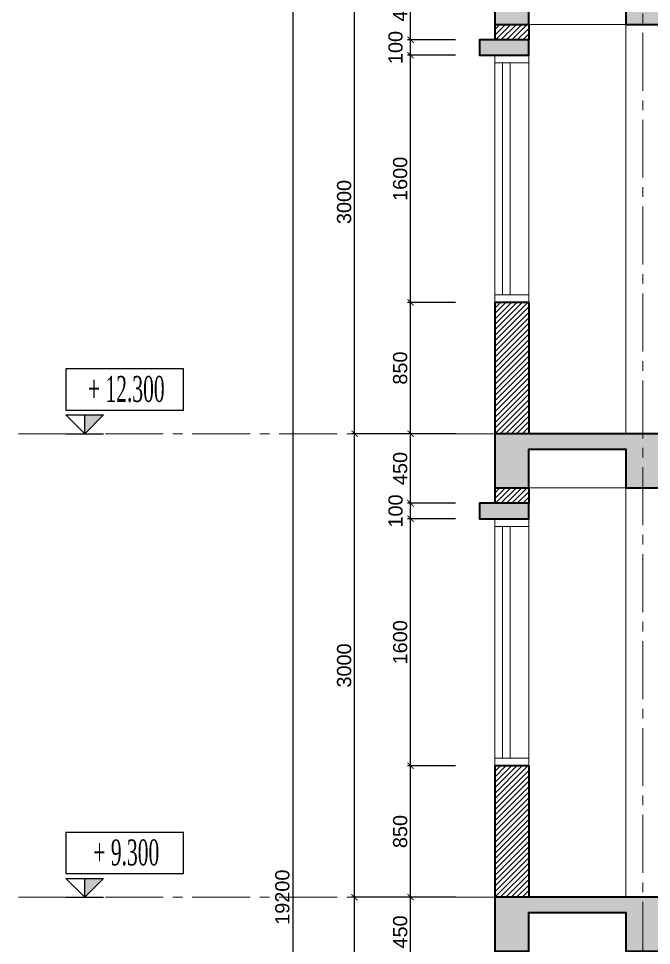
# Model space of a CAD drawing. Header units: millimetres. Extents: x 522695 to 636011, y 461124 to 505319.
# Drawn here: x 619474 to 623573, y 484066 to 490066 of the extents above; entities that cross this region are included whole.
import ezdxf
from ezdxf.enums import TextEntityAlignment as Align

# ---------------------------------------------------------------- set-up
doc = ezdxf.new("R2010")
doc.units = ezdxf.units.MM
doc.header["$LTSCALE"] = 500
doc.header["$MEASUREMENT"] = 0
doc.linetypes.add('CENTER2', pattern=[1.125, 0.75, -0.125, 0.125, -0.125])
doc.layers.get('0').update_dxf_attribs({"linetype": 'CONTINUOUS'})
doc.layers.get('DEFPOINTS').update_dxf_attribs({"color": 250, "linetype": 'CONTINUOUS'})
for name, color, linetype, lineweight in [('DH_CAT', 3, 'CONTINUOUS', 35), ('DH_HATCH', 250, 'CONTINUOUS', 5), ('DH_KTHUOC', 8, 'CONTINUOUS', 5), ('DH_NETMANH', 9, 'CONTINUOUS', 5), ('DH_NOITHAT', 252, 'CONTINUOUS', 9), ('DH_TEXT', 4, 'CONTINUOUS', 13), ('DH_TRUC', 251, 'CENTER2', 5), ('TEXT', 3, 'CONTINUOUS', 25)]:
    doc.layers.add(name, color=color, linetype=linetype, lineweight=lineweight)
doc.layers.add('E_Thay', color=33, linetype='CONTINUOUS')
doc.styles.add('DH_KITHUOC', font='arial.ttf')
doc.styles.add('ROMANSssss', font='vntimeh.shx', dxfattribs={"width": 0.55})
doc.dimstyles.new('DH_100s', dxfattribs={"dimtxt": 230, "dimasz": 100, "dimexe": 50, "dimexo": 0, "dimgap": 50, "dimtad": 1, "dimdec": 0, "dimzin": 0, "dimdsep": 46, "dimtxsty": 'DH_KITHUOC', "dimblk1": 'ARCHTICK', "dimblk2": 'ARCHTICK', "dimsah": 1, "dimcen": 90, "dimdle": 50, "dimclrd": 8, "dimclre": 8, "dimclrt": 4, "dimadec": 0, "dimazin": 0, "dimtfac": 100, "dimtdec": 0, "dimtofl": 0, "dimtmove": 2, "dimatfit": 3, "dimldrblk": 'ARCHTICK', "dimfxl": 1, "dimtolj": 2, "dimtzin": 0, "dimarcsym": 0})

# ---------------------------------------------------------------- blocks, each defined once
blk = doc.blocks.new('CosSan')
at = {"lineweight": 25}
blk.add_hatch(color=8, dxfattribs=at).paths.add_polyline_path([(159.9, 159.9), (0, 159.9), (0, 0)])
at = {"color": 8, "lineweight": 25}
for p, q in [((0, 0), (0, 159.9)), ((-159.9, 0), (159.9, 0))]:
    blk.add_line(p, q, dxfattribs=at)
blk.add_lwpolyline([(0, 0), (-159.9, 159.9), (159.9, 159.9)], close=True, dxfattribs=at)
at = {"layer": 'E_Thay', "color": 8, "lineweight": 25}
blk.add_line((-159.9, 159.9), (159.9, 159.9), dxfattribs=at)
at = {"color": 8}
blk.add_wipeout([(-161, 550), (-161, 200.4), (838.7, 200.4), (838.7, 550)], dxfattribs=at).dxf.layer = 'E_Thay'
at = {"color": 8, "lineweight": 25}
blk.add_lwpolyline([(-161, 200.4), (838.7, 200.4), (838.7, 550), (-161, 550)], close=True, dxfattribs=at)
at = {"style": 'ROMANSssss', "width": 0.55}
blk.add_attdef('%%P0,000', text='', height=220, dxfattribs=at).set_placement((353.3, 270.7), align=Align.CENTER)
blk = doc.blocks.new('_ARCHTICK')
at = {"color": 0, "linetype": 'ByBlock', "const_width": 0.15}
blk.add_lwpolyline([(-0.5, -0.5), (0.5, 0.5)], dxfattribs=at)
blk = doc.blocks.new('*D735')
at = {"layer": 'DEFPOINTS', "color": 0, "transparency": 16777216}
for p in [(622012.5, 484378.4), (622303.5, 484378.4), (622303.5, 483928.4)]:
    blk.add_point(p, dxfattribs=at)
at = {"layer": 'DH_KTHUOC', "color": 8, "lineweight": -2, "transparency": 16777216}
for p, q in [((622012.5, 483908.4), (622012.5, 484398.4)), ((622303.5, 484378.4), (621992.5, 484378.4)), ((622303.5, 483928.4), (621992.5, 483928.4))]:
    blk.add_line(p, q, dxfattribs=at)
at = {"layer": 'DH_KTHUOC', "color": 8, "lineweight": -2, "transparency": 16777216, "xscale": 40, "yscale": 40, "zscale": 40}
for p, rotation in [((622012.5, 484378.4), 90), ((622012.5, 483928.4), 270)]:
    blk.add_blockref('_ARCHTICK', p, dxfattribs=dict(at, rotation=rotation))
at = {"layer": 'DH_KTHUOC', "color": 4, "transparency": 16777216, "insert": (621945.5, 484153.4), "char_height": 92, "attachment_point": 5, "rotation": 90, "style": 'DH_KITHUOC'}
blk.add_mtext('\\A2;450', dxfattribs=at)
blk = doc.blocks.new('*D736')
at = {"layer": 'DEFPOINTS', "color": 0, "transparency": 16777216}
for p in [(622012.5, 485228.4), (622303.5, 485228.4), (622303.5, 484378.4)]:
    blk.add_point(p, dxfattribs=at)
at = {"layer": 'DH_KTHUOC', "color": 8, "lineweight": -2, "transparency": 16777216}
for p, q in [((622303.5, 485228.4), (621992.5, 485228.4)), ((622012.5, 484358.4), (622012.5, 485248.4)), ((622303.5, 484378.4), (621992.5, 484378.4))]:
    blk.add_line(p, q, dxfattribs=at)
at = {"layer": 'DH_KTHUOC', "color": 8, "lineweight": -2, "transparency": 16777216, "xscale": 40, "yscale": 40, "zscale": 40}
for p, rotation in [((622012.5, 485228.4), 90), ((622012.5, 484378.4), 270)]:
    blk.add_blockref('_ARCHTICK', p, dxfattribs=dict(at, rotation=rotation))
at = {"layer": 'DH_KTHUOC', "color": 4, "transparency": 16777216, "insert": (621945.5, 484803.4), "char_height": 92, "attachment_point": 5, "rotation": 90, "style": 'DH_KITHUOC'}
blk.add_mtext('\\A2;850', dxfattribs=at)
blk = doc.blocks.new('*D737')
at = {"layer": 'DEFPOINTS', "color": 0, "transparency": 16777216}
for p in [(622012.5, 486828.4), (622303.5, 486828.4), (622303.5, 485228.4)]:
    blk.add_point(p, dxfattribs=at)
at = {"layer": 'DH_KTHUOC', "color": 8, "lineweight": -2, "transparency": 16777216}
for p, q in [((622012.5, 485208.4), (622012.5, 486848.4)), ((622303.5, 486828.4), (621992.5, 486828.4)), ((622303.5, 485228.4), (621992.5, 485228.4))]:
    blk.add_line(p, q, dxfattribs=at)
at = {"layer": 'DH_KTHUOC', "color": 8, "lineweight": -2, "transparency": 16777216, "xscale": 40, "yscale": 40, "zscale": 40}
for p, rotation in [((622012.5, 486828.4), 90), ((622012.5, 485228.4), 270)]:
    blk.add_blockref('_ARCHTICK', p, dxfattribs=dict(at, rotation=rotation))
at = {"layer": 'DH_KTHUOC', "color": 4, "transparency": 16777216, "insert": (621945.5, 486028.4), "char_height": 92, "attachment_point": 5, "rotation": 90, "style": 'DH_KITHUOC'}
blk.add_mtext('\\A2;1600', dxfattribs=at)
blk = doc.blocks.new('*D738')
at = {"layer": 'DEFPOINTS', "color": 0, "transparency": 16777216}
for p in [(622012.5, 486928.4), (622303.5, 486928.4), (622303.5, 486828.4)]:
    blk.add_point(p, dxfattribs=at)
at = {"layer": 'DH_KTHUOC', "color": 8, "lineweight": -2, "transparency": 16777216}
for p, q in [((622303.5, 486928.4), (621992.5, 486928.4)), ((622012.5, 486808.4), (622012.5, 486948.4)), ((622303.5, 486828.4), (621992.5, 486828.4))]:
    blk.add_line(p, q, dxfattribs=at)
at = {"layer": 'DH_KTHUOC', "color": 8, "lineweight": -2, "transparency": 16777216, "xscale": 40, "yscale": 40, "zscale": 40}
for p, rotation in [((622012.5, 486928.4), 90), ((622012.5, 486828.4), 270)]:
    blk.add_blockref('_ARCHTICK', p, dxfattribs=dict(at, rotation=rotation))
at = {"layer": 'DH_KTHUOC', "color": 4, "transparency": 16777216, "insert": (621915.5, 486878.4), "char_height": 92, "attachment_point": 5, "rotation": 90, "style": 'DH_KITHUOC'}
blk.add_mtext('\\A2;100', dxfattribs=at)
blk = doc.blocks.new('*D739')
at = {"layer": 'DEFPOINTS', "color": 0, "transparency": 16777216}
for p in [(622012.5, 487378.4), (622303.5, 487378.4), (622303.5, 486928.4)]:
    blk.add_point(p, dxfattribs=at)
at = {"layer": 'DH_KTHUOC', "color": 8, "lineweight": -2, "transparency": 16777216}
for p, q in [((622012.5, 486908.4), (622012.5, 487398.4)), ((622303.5, 487378.4), (621992.5, 487378.4)), ((622303.5, 486928.4), (621992.5, 486928.4))]:
    blk.add_line(p, q, dxfattribs=at)
at = {"layer": 'DH_KTHUOC', "color": 8, "lineweight": -2, "transparency": 16777216, "xscale": 40, "yscale": 40, "zscale": 40}
for p, rotation in [((622012.5, 487378.4), 90), ((622012.5, 486928.4), 270)]:
    blk.add_blockref('_ARCHTICK', p, dxfattribs=dict(at, rotation=rotation))
at = {"layer": 'DH_KTHUOC', "color": 4, "transparency": 16777216, "insert": (621945.5, 487153.4), "char_height": 92, "attachment_point": 5, "rotation": 90, "style": 'DH_KITHUOC'}
blk.add_mtext('\\A2;450', dxfattribs=at)
blk = doc.blocks.new('*D748')
at = {"layer": 'DEFPOINTS', "color": 0, "transparency": 16777216}
for p in [(621649.5, 484378.4), (622303.5, 484378.4), (622303.5, 481378.4)]:
    blk.add_point(p, dxfattribs=at)
at = {"layer": 'DH_KTHUOC', "color": 8, "lineweight": -2, "transparency": 16777216}
for p, q in [((621649.5, 481358.4), (621649.5, 484398.4)), ((622303.5, 484378.4), (621629.5, 484378.4)), ((622303.5, 481378.4), (621629.5, 481378.4))]:
    blk.add_line(p, q, dxfattribs=at)
at = {"layer": 'DH_KTHUOC', "color": 8, "lineweight": -2, "transparency": 16777216, "xscale": 40, "yscale": 40, "zscale": 40}
for p, rotation in [((621649.5, 484378.4), 90), ((621649.5, 481378.4), 270)]:
    blk.add_blockref('_ARCHTICK', p, dxfattribs=dict(at, rotation=rotation))
at = {"layer": 'DH_KTHUOC', "color": 4, "transparency": 16777216, "insert": (621582.5, 482878.4), "char_height": 92, "attachment_point": 5, "rotation": 90, "style": 'DH_KITHUOC'}
blk.add_mtext('\\A2;3000', dxfattribs=at)
blk = doc.blocks.new('*D749')
at = {"layer": 'DEFPOINTS', "color": 0, "transparency": 16777216}
for p in [(621649.5, 487378.4), (622303.5, 487378.4), (622303.5, 484378.4)]:
    blk.add_point(p, dxfattribs=at)
at = {"layer": 'DH_KTHUOC', "color": 8, "lineweight": -2, "transparency": 16777216}
for p, q in [((621649.5, 484358.4), (621649.5, 487398.4)), ((622303.5, 487378.4), (621629.5, 487378.4)), ((622303.5, 484378.4), (621629.5, 484378.4))]:
    blk.add_line(p, q, dxfattribs=at)
at = {"layer": 'DH_KTHUOC', "color": 8, "lineweight": -2, "transparency": 16777216, "xscale": 40, "yscale": 40, "zscale": 40}
for p, rotation in [((621649.5, 487378.4), 90), ((621649.5, 484378.4), 270)]:
    blk.add_blockref('_ARCHTICK', p, dxfattribs=dict(at, rotation=rotation))
at = {"layer": 'DH_KTHUOC', "color": 4, "transparency": 16777216, "insert": (621582.5, 485878.4), "char_height": 92, "attachment_point": 5, "rotation": 90, "style": 'DH_KITHUOC'}
blk.add_mtext('\\A2;3000', dxfattribs=at)
blk = doc.blocks.new('*D752')
at = {"layer": 'DEFPOINTS', "color": 0, "transparency": 16777216}
for p in [(622303.5, 493978.4), (621249.5, 474778.4), (622303.5, 474778.4)]:
    blk.add_point(p, dxfattribs=at)
at = {"layer": 'DH_KTHUOC', "color": 8, "lineweight": -2, "transparency": 16777216}
for p, q in [((621249.5, 493998.4), (621249.5, 474758.4)), ((622303.5, 493978.4), (621229.5, 493978.4)), ((622303.5, 474778.4), (621229.5, 474778.4))]:
    blk.add_line(p, q, dxfattribs=at)
at = {"layer": 'DH_KTHUOC', "color": 8, "lineweight": -2, "transparency": 16777216, "xscale": 40, "yscale": 40, "zscale": 40}
for p, rotation in [((621249.5, 493978.4), 90), ((621249.5, 474778.4), 270)]:
    blk.add_blockref('_ARCHTICK', p, dxfattribs=dict(at, rotation=rotation))
at = {"layer": 'DH_KTHUOC', "color": 4, "transparency": 16777216, "insert": (621182.5, 484378.4), "char_height": 92, "attachment_point": 5, "rotation": 90, "style": 'DH_KITHUOC'}
blk.add_mtext('\\A2;19200', dxfattribs=at)
blk = doc.blocks.new('*D870')
at = {"layer": 'DEFPOINTS', "color": 0, "transparency": 16777216}
for p in [(622012.5, 487378.4), (622303.5, 487378.4), (622303.5, 486928.4)]:
    blk.add_point(p, dxfattribs=at)
at = {"layer": 'DH_KTHUOC', "color": 8, "lineweight": -2, "transparency": 16777216}
for p, q in [((622012.5, 486908.4), (622012.5, 487398.4)), ((622303.5, 487378.4), (621992.5, 487378.4)), ((622303.5, 486928.4), (621992.5, 486928.4))]:
    blk.add_line(p, q, dxfattribs=at)
at = {"layer": 'DH_KTHUOC', "color": 8, "lineweight": -2, "transparency": 16777216, "xscale": 40, "yscale": 40, "zscale": 40}
for p, rotation in [((622012.5, 487378.4), 90), ((622012.5, 486928.4), 270)]:
    blk.add_blockref('_ARCHTICK', p, dxfattribs=dict(at, rotation=rotation))
at = {"layer": 'DH_KTHUOC', "color": 4, "transparency": 16777216, "insert": (621945.5, 487153.4), "char_height": 92, "attachment_point": 5, "rotation": 90, "style": 'DH_KITHUOC'}
blk.add_mtext('\\A2;450', dxfattribs=at)
blk = doc.blocks.new('*D871')
at = {"layer": 'DEFPOINTS', "color": 0, "transparency": 16777216}
for p in [(622012.5, 488228.4), (622303.5, 488228.4), (622303.5, 487378.4)]:
    blk.add_point(p, dxfattribs=at)
at = {"layer": 'DH_KTHUOC', "color": 8, "lineweight": -2, "transparency": 16777216}
for p, q in [((622303.5, 488228.4), (621992.5, 488228.4)), ((622012.5, 487358.4), (622012.5, 488248.4)), ((622303.5, 487378.4), (621992.5, 487378.4))]:
    blk.add_line(p, q, dxfattribs=at)
at = {"layer": 'DH_KTHUOC', "color": 8, "lineweight": -2, "transparency": 16777216, "xscale": 40, "yscale": 40, "zscale": 40}
for p, rotation in [((622012.5, 488228.4), 90), ((622012.5, 487378.4), 270)]:
    blk.add_blockref('_ARCHTICK', p, dxfattribs=dict(at, rotation=rotation))
at = {"layer": 'DH_KTHUOC', "color": 4, "transparency": 16777216, "insert": (621945.5, 487803.4), "char_height": 92, "attachment_point": 5, "rotation": 90, "style": 'DH_KITHUOC'}
blk.add_mtext('\\A2;850', dxfattribs=at)
blk = doc.blocks.new('*D872')
at = {"layer": 'DEFPOINTS', "color": 0, "transparency": 16777216}
for p in [(622012.5, 489828.4), (622303.5, 489828.4), (622303.5, 488228.4)]:
    blk.add_point(p, dxfattribs=at)
at = {"layer": 'DH_KTHUOC', "color": 8, "lineweight": -2, "transparency": 16777216}
for p, q in [((622012.5, 488208.4), (622012.5, 489848.4)), ((622303.5, 489828.4), (621992.5, 489828.4)), ((622303.5, 488228.4), (621992.5, 488228.4))]:
    blk.add_line(p, q, dxfattribs=at)
at = {"layer": 'DH_KTHUOC', "color": 8, "lineweight": -2, "transparency": 16777216, "xscale": 40, "yscale": 40, "zscale": 40}
for p, rotation in [((622012.5, 489828.4), 90), ((622012.5, 488228.4), 270)]:
    blk.add_blockref('_ARCHTICK', p, dxfattribs=dict(at, rotation=rotation))
at = {"layer": 'DH_KTHUOC', "color": 4, "transparency": 16777216, "insert": (621945.5, 489028.4), "char_height": 92, "attachment_point": 5, "rotation": 90, "style": 'DH_KITHUOC'}
blk.add_mtext('\\A2;1600', dxfattribs=at)
blk = doc.blocks.new('*D873')
at = {"layer": 'DEFPOINTS', "color": 0, "transparency": 16777216}
for p in [(622012.5, 489928.4), (622303.5, 489928.4), (622303.5, 489828.4)]:
    blk.add_point(p, dxfattribs=at)
at = {"layer": 'DH_KTHUOC', "color": 8, "lineweight": -2, "transparency": 16777216}
for p, q in [((622303.5, 489928.4), (621992.5, 489928.4)), ((622012.5, 489808.4), (622012.5, 489948.4)), ((622303.5, 489828.4), (621992.5, 489828.4))]:
    blk.add_line(p, q, dxfattribs=at)
at = {"layer": 'DH_KTHUOC', "color": 8, "lineweight": -2, "transparency": 16777216, "xscale": 40, "yscale": 40, "zscale": 40}
for p, rotation in [((622012.5, 489928.4), 90), ((622012.5, 489828.4), 270)]:
    blk.add_blockref('_ARCHTICK', p, dxfattribs=dict(at, rotation=rotation))
at = {"layer": 'DH_KTHUOC', "color": 4, "transparency": 16777216, "insert": (621915.5, 489878.4), "char_height": 92, "attachment_point": 5, "rotation": 90, "style": 'DH_KITHUOC'}
blk.add_mtext('\\A2;100', dxfattribs=at)
blk = doc.blocks.new('*D874')
at = {"layer": 'DEFPOINTS', "color": 0, "transparency": 16777216}
for p in [(622012.5, 490378.4), (622303.5, 490378.4), (622303.5, 489928.4)]:
    blk.add_point(p, dxfattribs=at)
at = {"layer": 'DH_KTHUOC', "color": 8, "lineweight": -2, "transparency": 16777216}
for p, q in [((622012.5, 489908.4), (622012.5, 490398.4)), ((622303.5, 490378.4), (621992.5, 490378.4)), ((622303.5, 489928.4), (621992.5, 489928.4))]:
    blk.add_line(p, q, dxfattribs=at)
at = {"layer": 'DH_KTHUOC', "color": 8, "lineweight": -2, "transparency": 16777216, "xscale": 40, "yscale": 40, "zscale": 40}
for p, rotation in [((622012.5, 490378.4), 90), ((622012.5, 489928.4), 270)]:
    blk.add_blockref('_ARCHTICK', p, dxfattribs=dict(at, rotation=rotation))
at = {"layer": 'DH_KTHUOC', "color": 4, "transparency": 16777216, "insert": (621945.5, 490153.4), "char_height": 92, "attachment_point": 5, "rotation": 90, "style": 'DH_KITHUOC'}
blk.add_mtext('\\A2;450', dxfattribs=at)
blk = doc.blocks.new('*D875')
at = {"layer": 'DEFPOINTS', "color": 0, "transparency": 16777216}
for p in [(621649.5, 490378.4), (622303.5, 490378.4), (622303.5, 487378.4)]:
    blk.add_point(p, dxfattribs=at)
at = {"layer": 'DH_KTHUOC', "color": 8, "lineweight": -2, "transparency": 16777216}
for p, q in [((621649.5, 487358.4), (621649.5, 490398.4)), ((622303.5, 490378.4), (621629.5, 490378.4)), ((622303.5, 487378.4), (621629.5, 487378.4))]:
    blk.add_line(p, q, dxfattribs=at)
at = {"layer": 'DH_KTHUOC', "color": 8, "lineweight": -2, "transparency": 16777216, "xscale": 40, "yscale": 40, "zscale": 40}
for p, rotation in [((621649.5, 490378.4), 90), ((621649.5, 487378.4), 270)]:
    blk.add_blockref('_ARCHTICK', p, dxfattribs=dict(at, rotation=rotation))
at = {"layer": 'DH_KTHUOC', "color": 4, "transparency": 16777216, "insert": (621582.5, 488878.4), "char_height": 92, "attachment_point": 5, "rotation": 90, "style": 'DH_KITHUOC'}
blk.add_mtext('\\A2;3000', dxfattribs=at)

msp = doc.modelspace()

# ---------------------------------------------------------------- hatches: boundary and pattern name
at = {"layer": 'DH_HATCH'}
h = msp.add_hatch(dxfattribs=at)
h.set_pattern_fill('CHAU-01', color=256, scale=10, style=0, pattern_type=2)
h.set_pattern_definition([(50, (622557.9, 490028.39), (71.726, -6.2752), [7.5, -82.5]), (355, (622557.9, 490028.39), (-13.8751, 75.2192), [6, -66]), (100.4514, (622563.88, 490027.866), (57.85094, 68.94395), [6.374, -70.1142]), (46.1842, (622557.9, 490048.39), (106.7241, -16.5519), [11.25, -123.75]), (96.6356, (622566.8, 490047.01), (93.4663, 97.4118), [9.561, -105.1713]), (351.1842, (622557.9, 490048.39), (93.4662, 97.4119), [9, -99]), (21, (622567.9, 490043.39), (59.6907, -40.2619), [7.5, -82.5]), (326, (622567.9, 490043.39), (24.3315, 72.515), [6, -66]), (71.4514, (622572.876, 490040.034), (84.02226, 32.25305), [6.374, -70.1142]), (37.5, (622557.902, 490028.389), (1.215986, 33.289385), [0, -65.2, 0, -67, 0, -66.25]), (7.5, (622557.902, 490028.39), (26.30695, 39.44117), [0, -38.2, 0, -63.7, 0, -25.25]), (327.5, (622535.602, 490028.39), (53.38224, -2.25549), [0, -25, 0, -78, 0, -103.5]), (317.5, (622525.6, 490028.39), (58.31862, 10.0105), [0, -32.5, 0, -51.8, 0, -73.5]), (45, (622557.9, 490028.39), (-30.05204, 30.05204), []), (45, (622557.9, 490040.64), (-30.05204, 30.05204), [])])
h.paths.add_polyline_path([(622557.9, 490378.4), (622557.9, 490028.4), (622777.9, 490028.4), (622777.9, 490278.4), (623407.5, 490278.4), (623407.5, 490028.4), (623627.5, 490028.4), (623627.5, 490278.4), (627107.5, 490278.4), (627107.5, 490028.4), (627327.5, 490028.4), (627327.5, 490228.4), (629577.5, 490228.4), (629577.5, 490028.4), (629797.5, 490028.4), (629797.5, 490378.4), (629687.5, 490378.4), (629687.5, 490328.4), (627327.5, 490328.4), (627327.5, 490378.4)])
h.paths.add_polyline_path([(630387.5, 490378.4), (630607.5, 490378.4), (630607.5, 490028.4), (630387.5, 490028.4)])
h = msp.add_hatch(dxfattribs=at)
h.set_pattern_fill('ANSI31', color=256, scale=200, style=0)
h.set_pattern_definition([(45, (622557.902, 487378.388), (-17.67767, 17.67767), [])])
h.paths.add_polyline_path([(622777.9, 490028.4), (622777.9, 490028.4), (622557.9, 490028.4), (622557.9, 489928.4), (622777.9, 489928.4)])
h.paths.add_polyline_path([(622777.9, 488228.4), (622557.9, 488228.4), (622557.9, 487378.4), (622777.9, 487378.4)])
h.paths.add_polyline_path([(629797.5, 488178.4), (629687.5, 488178.4), (629687.5, 487378.4), (629797.5, 487378.4)])
h.paths.add_polyline_path([(629797.5, 490028.4), (629687.5, 490028.4), (629687.5, 489478.4), (629797.5, 489478.4)])
h.paths.add_polyline_path([(630607.5, 490028.4), (630497.5, 490028.4), (630497.5, 487378.4), (630607.5, 487378.4)])
h.paths.add_polyline_path([(627217.5, 489728.4), (627327.5, 489728.4), (627327.5, 490028.4), (627217.5, 490028.4)])
h = msp.add_hatch(dxfattribs=at)
h.set_pattern_fill('CHAU-01', color=256, scale=10, style=0, pattern_type=2)
h.set_pattern_definition([(50, (622457.9, 489378.39), (71.726, -6.2752), [7.5, -82.5]), (355, (622457.9, 489378.39), (-13.8751, 75.2192), [6, -66]), (100.4514, (622463.88, 489377.866), (57.85094, 68.94395), [6.374, -70.1142]), (46.1842, (622457.9, 489398.39), (106.7241, -16.5519), [11.25, -123.75]), (96.6356, (622466.8, 489397.01), (93.4663, 97.4118), [9.561, -105.1713]), (351.1842, (622457.9, 489398.39), (93.4662, 97.4119), [9, -99]), (21, (622467.9, 489393.39), (59.6907, -40.2619), [7.5, -82.5]), (326, (622467.9, 489393.39), (24.3315, 72.515), [6, -66]), (71.4514, (622472.876, 489390.034), (84.02226, 32.25305), [6.374, -70.1142]), (37.5, (622457.902, 489378.389), (1.21599, 33.289385), [0, -65.2, 0, -67, 0, -66.25]), (7.5, (622457.902, 489378.39), (26.30695, 39.44117), [0, -38.2, 0, -63.7, 0, -25.25]), (327.5, (622435.602, 489378.39), (53.38224, -2.25549), [0, -25, 0, -78, 0, -103.5]), (317.5, (622425.6, 489378.39), (58.31862, 10.0105), [0, -32.5, 0, -51.8, 0, -73.5]), (45, (622457.9, 489378.39), (-30.05204, 30.05204), []), (45, (622457.9, 489390.64), (-30.05204, 30.05204), [])])
h.paths.add_polyline_path([(622777.9, 489928.4), (622457.9, 489928.4), (622457.9, 489828.4), (622777.9, 489828.4)])
h.paths.add_polyline_path([(629797.5, 489478.4), (629687.5, 489478.4), (629687.5, 489378.4), (629797.5, 489378.4)])
h = msp.add_hatch(dxfattribs=at)
h.set_pattern_fill('CHAU-01', color=256, scale=10, style=0, pattern_type=2)
h.set_pattern_definition([(50, (622557.9, 487028.39), (71.726, -6.2752), [7.5, -82.5]), (355, (622557.9, 487028.39), (-13.8751, 75.2192), [6, -66]), (100.4514, (622563.88, 487027.866), (57.85094, 68.94395), [6.374, -70.1142]), (46.1842, (622557.9, 487048.39), (106.7241, -16.5519), [11.25, -123.75]), (96.6356, (622566.8, 487047.01), (93.4663, 97.4118), [9.561, -105.1713]), (351.1842, (622557.9, 487048.39), (93.4662, 97.4119), [9, -99]), (21, (622567.9, 487043.39), (59.6907, -40.2619), [7.5, -82.5]), (326, (622567.9, 487043.39), (24.3315, 72.515), [6, -66]), (71.4514, (622572.876, 487040.034), (84.02226, 32.25305), [6.374, -70.1142]), (37.5, (622557.902, 487028.389), (1.215986, 33.289385), [0, -65.2, 0, -67, 0, -66.25]), (7.5, (622557.902, 487028.39), (26.30695, 39.44117), [0, -38.2, 0, -63.7, 0, -25.25]), (327.5, (622535.602, 487028.39), (53.38224, -2.25549), [0, -25, 0, -78, 0, -103.5]), (317.5, (622525.6, 487028.39), (58.31862, 10.0105), [0, -32.5, 0, -51.8, 0, -73.5]), (45, (622557.9, 487028.39), (-30.05204, 30.05204), []), (45, (622557.9, 487040.64), (-30.05204, 30.05204), [])])
h.paths.add_polyline_path([(622557.9, 487378.4), (622557.9, 487028.4), (622777.9, 487028.4), (622777.9, 487278.4), (623407.5, 487278.4), (623407.5, 487028.4), (623627.5, 487028.4), (623627.5, 487278.4), (627107.5, 487278.4), (627107.5, 487028.4), (627327.5, 487028.4), (627327.5, 487228.4), (629577.5, 487228.4), (629577.5, 487028.4), (629797.5, 487028.4), (629797.5, 487378.4), (629687.5, 487378.4), (629687.5, 487328.4), (627327.5, 487328.4), (627327.5, 487378.4)])
h.paths.add_polyline_path([(630387.5, 487378.4), (630607.5, 487378.4), (630607.5, 487028.4), (630387.5, 487028.4)])
h = msp.add_hatch(dxfattribs=at)
h.set_pattern_fill('ANSI31', color=256, scale=200, style=0)
h.set_pattern_definition([(45, (622557.902, 484378.388), (-17.67767, 17.67767), [])])
h.paths.add_polyline_path([(622777.9, 487028.4), (622777.9, 487028.4), (622557.9, 487028.4), (622557.9, 486928.4), (622777.9, 486928.4)])
h.paths.add_polyline_path([(622777.9, 485228.4), (622557.9, 485228.4), (622557.9, 484378.4), (622777.9, 484378.4)])
h.paths.add_polyline_path([(629797.5, 485178.4), (629687.5, 485178.4), (629687.5, 484378.4), (629797.5, 484378.4)])
h.paths.add_polyline_path([(629797.5, 487028.4), (629687.5, 487028.4), (629687.5, 486478.4), (629797.5, 486478.4)])
h.paths.add_polyline_path([(630607.5, 487028.4), (630497.5, 487028.4), (630497.5, 484378.4), (630607.5, 484378.4)])
h.paths.add_polyline_path([(627217.5, 486728.4), (627327.5, 486728.4), (627327.5, 487028.4), (627217.5, 487028.4)])
h = msp.add_hatch(dxfattribs=at)
h.set_pattern_fill('CHAU-01', color=256, scale=10, style=0, pattern_type=2)
h.set_pattern_definition([(50, (622457.9, 486378.39), (71.726, -6.2752), [7.5, -82.5]), (355, (622457.9, 486378.39), (-13.8751, 75.2192), [6, -66]), (100.4514, (622463.88, 486377.866), (57.85094, 68.94395), [6.374, -70.1142]), (46.1842, (622457.9, 486398.39), (106.7241, -16.5519), [11.25, -123.75]), (96.6356, (622466.8, 486397.01), (93.4663, 97.4118), [9.561, -105.1713]), (351.1842, (622457.9, 486398.39), (93.4662, 97.4119), [9, -99]), (21, (622467.9, 486393.39), (59.6907, -40.2619), [7.5, -82.5]), (326, (622467.9, 486393.39), (24.3315, 72.515), [6, -66]), (71.4514, (622472.876, 486390.034), (84.02226, 32.25305), [6.374, -70.1142]), (37.5, (622457.902, 486378.389), (1.21599, 33.289385), [0, -65.2, 0, -67, 0, -66.25]), (7.5, (622457.902, 486378.39), (26.30695, 39.44117), [0, -38.2, 0, -63.7, 0, -25.25]), (327.5, (622435.602, 486378.39), (53.38224, -2.25549), [0, -25, 0, -78, 0, -103.5]), (317.5, (622425.6, 486378.39), (58.31862, 10.0105), [0, -32.5, 0, -51.8, 0, -73.5]), (45, (622457.9, 486378.39), (-30.05204, 30.05204), []), (45, (622457.9, 486390.64), (-30.05204, 30.05204), [])])
h.paths.add_polyline_path([(622777.9, 486928.4), (622457.9, 486928.4), (622457.9, 486828.4), (622777.9, 486828.4)])
h.paths.add_polyline_path([(629797.5, 486478.4), (629687.5, 486478.4), (629687.5, 486378.4), (629797.5, 486378.4)])
h = msp.add_hatch(dxfattribs=at)
h.set_pattern_fill('CHAU-01', color=256, scale=10, style=0, pattern_type=2)
h.set_pattern_definition([(50, (622557.9, 484028.39), (71.726, -6.2752), [7.5, -82.5]), (355, (622557.9, 484028.39), (-13.8751, 75.2192), [6, -66]), (100.4514, (622563.88, 484027.866), (57.85094, 68.94395), [6.374, -70.1142]), (46.1842, (622557.9, 484048.39), (106.7241, -16.5519), [11.25, -123.75]), (96.6356, (622566.8, 484047.01), (93.4663, 97.4118), [9.561, -105.1713]), (351.1842, (622557.9, 484048.39), (93.4662, 97.4119), [9, -99]), (21, (622567.9, 484043.39), (59.6907, -40.2619), [7.5, -82.5]), (326, (622567.9, 484043.39), (24.3315, 72.515), [6, -66]), (71.4514, (622572.876, 484040.034), (84.02226, 32.25305), [6.374, -70.1142]), (37.5, (622557.902, 484028.389), (1.215986, 33.289385), [0, -65.2, 0, -67, 0, -66.25]), (7.5, (622557.902, 484028.39), (26.30695, 39.44117), [0, -38.2, 0, -63.7, 0, -25.25]), (327.5, (622535.602, 484028.39), (53.38224, -2.25549), [0, -25, 0, -78, 0, -103.5]), (317.5, (622525.6, 484028.39), (58.31862, 10.0105), [0, -32.5, 0, -51.8, 0, -73.5]), (45, (622557.9, 484028.39), (-30.05204, 30.05204), []), (45, (622557.9, 484040.64), (-30.05204, 30.05204), [])])
h.paths.add_polyline_path([(622557.9, 484378.4), (622557.9, 484028.4), (622777.9, 484028.4), (622777.9, 484278.4), (623407.5, 484278.4), (623407.5, 484028.4), (623627.5, 484028.4), (623627.5, 484278.4), (627107.5, 484278.4), (627107.5, 484028.4), (627327.5, 484028.4), (627327.5, 484228.4), (629577.5, 484228.4), (629577.5, 484028.4), (629797.5, 484028.4), (629797.5, 484378.4), (629687.5, 484378.4), (629687.5, 484328.4), (627327.5, 484328.4), (627327.5, 484378.4)])
h.paths.add_polyline_path([(630387.5, 484378.4), (630607.5, 484378.4), (630607.5, 484028.4), (630387.5, 484028.4)])

# ---------------------------------------------------------------- linework, layer by layer
at = {"layer": 'DH_CAT'}
for p, q in [((622777.9, 488228.4), (622557.9, 488228.4)), ((622777.9, 485228.4), (622557.9, 485228.4))]:
    msp.add_line(p, q, dxfattribs=at)
for points in [[(622557.9, 490378.4), (622557.9, 490028.4), (622777.9, 490028.4), (622777.9, 490278.4), (623407.5, 490278.4), (623407.5, 490028.4), (623627.5, 490028.4), (623627.5, 490278.4), (627107.5, 490278.4), (627107.5, 490028.4), (627327.5, 490028.4), (627327.5, 490228.4), (629577.5, 490228.4), (629577.5, 490028.4), (629797.5, 490028.4), (629797.5, 490378.4), (629687.5, 490378.4), (629687.5, 490328.4), (627327.5, 490328.4), (627327.5, 490378.4)], [(622557.9, 490378.4), (622557.9, 490028.4), (622777.9, 490028.4), (622777.9, 490278.4), (623407.5, 490278.4), (623407.5, 490028.4), (623627.5, 490028.4), (623627.5, 490278.4), (627107.5, 490278.4), (627107.5, 490028.4), (627327.5, 490028.4), (627327.5, 490228.4), (629577.5, 490228.4), (629577.5, 490028.4), (629797.5, 490028.4), (629797.5, 490378.4), (629687.5, 490378.4), (629687.5, 490328.4), (627327.5, 490328.4), (627327.5, 490378.4)], [(622777.9, 489928.4), (622457.9, 489928.4), (622457.9, 489828.4), (622777.9, 489828.4)], [(622557.9, 487378.4), (622557.9, 487028.4), (622777.9, 487028.4), (622777.9, 487278.4), (623407.5, 487278.4), (623407.5, 487028.4), (623627.5, 487028.4), (623627.5, 487278.4), (627107.5, 487278.4), (627107.5, 487028.4), (627327.5, 487028.4), (627327.5, 487228.4), (629577.5, 487228.4), (629577.5, 487028.4), (629797.5, 487028.4), (629797.5, 487378.4), (629687.5, 487378.4), (629687.5, 487328.4), (627327.5, 487328.4), (627327.5, 487378.4)], [(622557.9, 487378.4), (622557.9, 487028.4), (622777.9, 487028.4), (622777.9, 487278.4), (623407.5, 487278.4), (623407.5, 487028.4), (623627.5, 487028.4), (623627.5, 487278.4), (627107.5, 487278.4), (627107.5, 487028.4), (627327.5, 487028.4), (627327.5, 487228.4), (629577.5, 487228.4), (629577.5, 487028.4), (629797.5, 487028.4), (629797.5, 487378.4), (629687.5, 487378.4), (629687.5, 487328.4), (627327.5, 487328.4), (627327.5, 487378.4)], [(622777.9, 486928.4), (622457.9, 486928.4), (622457.9, 486828.4), (622777.9, 486828.4)], [(622777.9, 486928.4), (622457.9, 486928.4), (622457.9, 486828.4), (622777.9, 486828.4)], [(622557.9, 484378.4), (622557.9, 484028.4), (622777.9, 484028.4), (622777.9, 484278.4), (623407.5, 484278.4), (623407.5, 484028.4), (623627.5, 484028.4), (623627.5, 484278.4), (627107.5, 484278.4), (627107.5, 484028.4), (627327.5, 484028.4), (627327.5, 484228.4), (629577.5, 484228.4), (629577.5, 484028.4), (629797.5, 484028.4), (629797.5, 484378.4), (629687.5, 484378.4), (629687.5, 484328.4), (627327.5, 484328.4), (627327.5, 484378.4)], [(622557.9, 484378.4), (622557.9, 484028.4), (622777.9, 484028.4), (622777.9, 484278.4), (623407.5, 484278.4), (623407.5, 484028.4), (623627.5, 484028.4), (623627.5, 484278.4), (627107.5, 484278.4), (627107.5, 484028.4), (627327.5, 484028.4), (627327.5, 484228.4), (629577.5, 484228.4), (629577.5, 484028.4), (629797.5, 484028.4), (629797.5, 484378.4), (629687.5, 484378.4), (629687.5, 484328.4), (627327.5, 484328.4), (627327.5, 484378.4)]]:
    msp.add_lwpolyline(points, close=True, dxfattribs=at)
for points in [[(622557.9, 490028.4), (622557.9, 489928.4)], [(622777.9, 490028.4), (622777.9, 489928.4)], [(622557.9, 489828.4), (622557.9, 489828.4)], [(622557.9, 488228.4), (622557.9, 487378.4)], [(622777.9, 488228.4), (622777.9, 487378.4)], [(622557.9, 487028.4), (622557.9, 486928.4)], [(622557.9, 487028.4), (622557.9, 486928.4)], [(622777.9, 487028.4), (622777.9, 486928.4)], [(622777.9, 487028.4), (622777.9, 486928.4)], [(622557.9, 486828.4), (622557.9, 486828.4)], [(622557.9, 486828.4), (622557.9, 486828.4)], [(622557.9, 485228.4), (622557.9, 484378.4)], [(622777.9, 485228.4), (622777.9, 484378.4)]]:
    msp.add_lwpolyline(points, dxfattribs=at)
at = {"layer": 'DH_NETMANH'}
for points in [[(622777.9, 490028.4), (623407.5, 490028.4)], [(622557.9, 489778.4), (622557.9, 488278.4)], [(622777.9, 488278.4), (622777.9, 489778.4)], [(622777.9, 487028.4), (623407.5, 487028.4)], [(622557.9, 486778.4), (622557.9, 485278.4)], [(622777.9, 485278.4), (622777.9, 486778.4)]]:
    msp.add_lwpolyline(points, dxfattribs=at)
at = {"layer": 'DH_NOITHAT'}
for points in [[(623407.5, 490028.4), (623407.5, 487378.4)], [(622607.9, 489778.4), (622607.9, 488278.4)], [(622657.9, 489778.4), (622657.9, 488278.4)], [(623407.5, 487028.4), (623407.5, 484378.4)], [(622607.9, 486778.4), (622607.9, 485278.4)], [(622657.9, 486778.4), (622657.9, 485278.4)]]:
    msp.add_lwpolyline(points, dxfattribs=at)
at = {"layer": 'DH_TEXT'}
for points in [[(622557.9, 489778.4), (622777.9, 489778.4), (622777.9, 489828.4), (622557.9, 489828.4)], [(622557.9, 488228.4), (622777.9, 488228.4), (622777.9, 488278.4), (622557.9, 488278.4)], [(622557.9, 486778.4), (622777.9, 486778.4), (622777.9, 486828.4), (622557.9, 486828.4)], [(622557.9, 485228.4), (622777.9, 485228.4), (622777.9, 485278.4), (622557.9, 485278.4)]]:
    msp.add_lwpolyline(points, close=True, dxfattribs=at)
at = {"layer": 'DH_TRUC'}
msp.add_line((623517.5, 494473.6), (623517.5, 474082.1), dxfattribs=at)
msp.add_lwpolyline([(619473.8, 484378.4), (634322.9, 484378.4)], dxfattribs=at)

# ---------------------------------------------------------------- block references
ref = msp.add_blockref('CosSan', (619902.4, 487378.4), dxfattribs=dict(xscale=0.7620000000000005, yscale=0.7620000000000005, zscale=0.7620000000000005))
ref.add_attrib('%%P0,000', '+ 12.300', dxfattribs={"layer": 'TEXT', "height": 167.64, "style": 'ROMANSssss', "width": 0.55}).set_placement((620171.6, 487584.7), align=Align.CENTER)

# ---------------------------------------------------------------- dimensions: what is measured, and where the dimension line sits
at = {"layer": 'DH_KTHUOC'}
for base, p1, p2, picture, middle in [((621249.5, 474778.4), (622303.5, 493978.4), (622303.5, 474778.4), '*D752', (621182.5, 484378.4)), ((621649.5, 490378.4), (622303.5, 487378.4), (622303.5, 490378.4), '*D875', (621582.5, 488878.4)), ((622012.5, 490378.4), (622303.5, 489928.4), (622303.5, 490378.4), '*D874', (621945.5, 490153.4)), ((622012.5, 489928.4), (622303.5, 489828.4), (622303.5, 489928.4), '*D873', (621915.5, 489878.4)), ((622012.5, 489828.4), (622303.5, 488228.4), (622303.5, 489828.4), '*D872', (621945.5, 489028.4)), ((622012.5, 488228.4), (622303.5, 487378.4), (622303.5, 488228.4), '*D871', (621945.5, 487803.4)), ((621649.5, 487378.4), (622303.5, 484378.4), (622303.5, 487378.4), '*D749', (621582.5, 485878.4)), ((622012.5, 487378.4), (622303.5, 486928.4), (622303.5, 487378.4), '*D739', (621945.5, 487153.4)), ((622012.5, 487378.4), (622303.5, 486928.4), (622303.5, 487378.4), '*D870', (621945.5, 487153.4)), ((622012.5, 486928.4), (622303.5, 486828.4), (622303.5, 486928.4), '*D738', (621915.5, 486878.4)), ((622012.5, 486828.4), (622303.5, 485228.4), (622303.5, 486828.4), '*D737', (621945.5, 486028.4)), ((622012.5, 485228.4), (622303.5, 484378.4), (622303.5, 485228.4), '*D736', (621945.5, 484803.4)), ((621649.5, 484378.4), (622303.5, 481378.4), (622303.5, 484378.4), '*D748', (621582.5, 482878.4)), ((622012.5, 484378.4), (622303.5, 483928.4), (622303.5, 484378.4), '*D735', (621945.5, 484153.4))]:
    dim = msp.add_linear_dim(base=base, p1=p1, p2=p2, angle=90, dimstyle='DH_100s', override={"dimscale": 0.4, "dimarcsym": 2}, dxfattribs=at)
    dim.commit()
    dim.dimension.update_dxf_attribs({"geometry": picture, "text_midpoint": middle})

# ---------------------------------------------------------------- next in the draw order: linework, layer by layer
at = {"layer": 'DH_TRUC'}
msp.add_lwpolyline([(619473.8, 487378.4), (634322.9, 487378.4)], dxfattribs=at)

# ---------------------------------------------------------------- next in the draw order: block references
ref = msp.add_blockref('CosSan', (619902.4, 484378.4), dxfattribs=dict(xscale=0.7620000000000005, yscale=0.7620000000000005, zscale=0.7620000000000005))
ref.add_attrib('%%P0,000', '+ 9.300', dxfattribs={"layer": 'TEXT', "height": 167.64, "style": 'ROMANSssss', "width": 0.55}).set_placement((620171.6, 484584.7), align=Align.CENTER)

doc.saveas('drawing.dxf')
